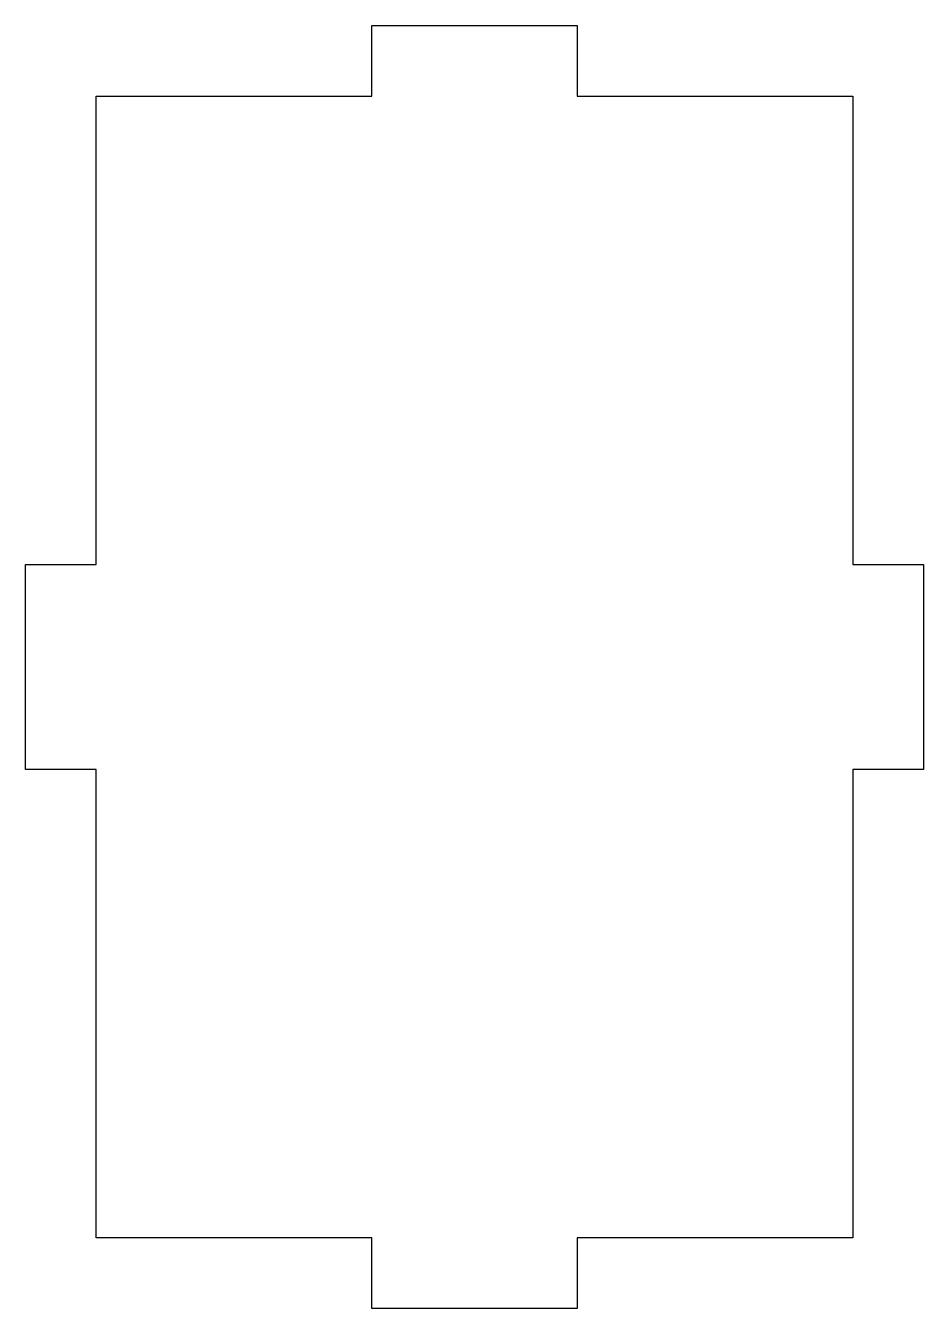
# Model space of a CAD drawing. Extents: x 0 to 70, y -100 to 0.
import ezdxf

# ---------------------------------------------------------------- set-up
doc = ezdxf.new("R2010")
doc.units = 0
doc.layers.get('0').update_dxf_attribs({"linetype": 'CONTINUOUS'})

msp = doc.modelspace()

# ---------------------------------------------------------------- linework, layer by layer
msp.add_lwpolyline([(27, 0), (43, 0), (43, -5.5), (64.5, -5.5), (64.5, -42), (70, -42), (70, -58), (64.5, -58), (64.5, -94.5), (43, -94.5), (43, -100), (27, -100), (27, -94.5), (5.5, -94.5), (5.5, -58), (0, -58), (0, -42), (5.5, -42), (5.5, -5.5), (27, -5.5)], close=True)

doc.saveas('drawing.dxf')
